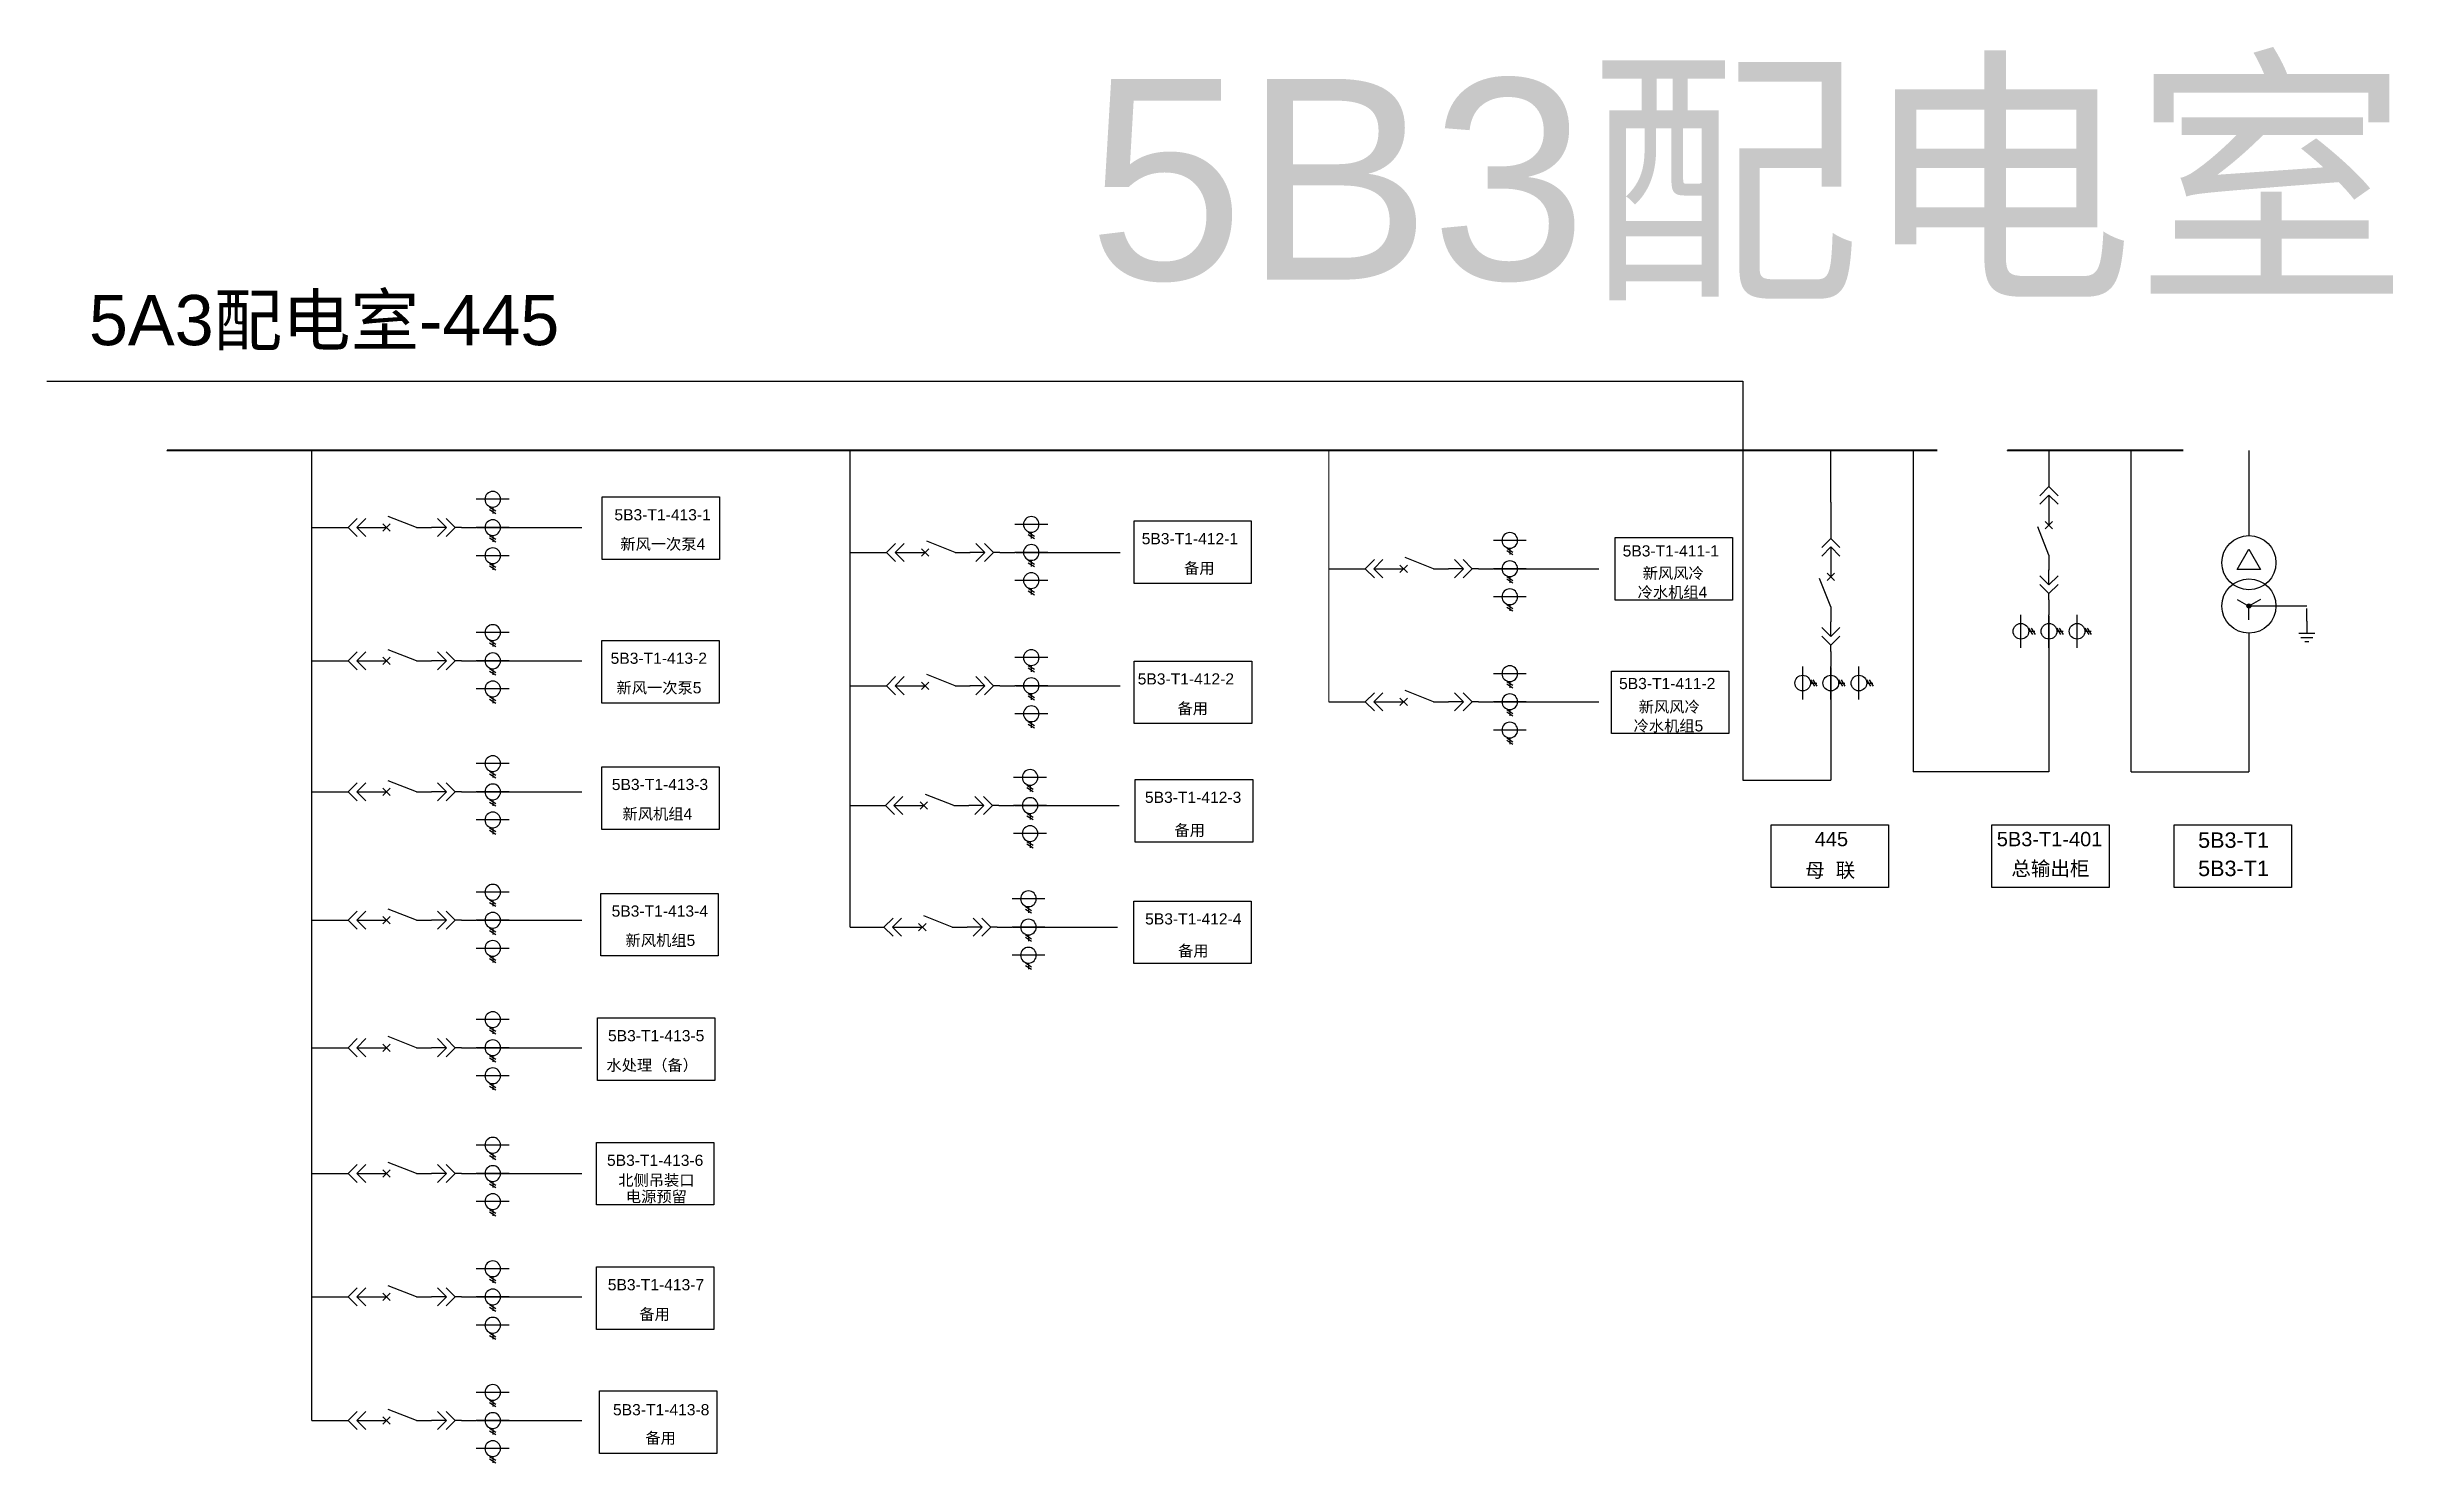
# Model space of a CAD drawing. Header units: metres. Extents: x 85 to 202, y 21 to 92.
import ezdxf
from ezdxf.enums import TextEntityAlignment as Align

# ---------------------------------------------------------------- set-up
doc = ezdxf.new("R2010")
doc.units = ezdxf.units.M
doc.header["$MEASUREMENT"] = 0
doc.linetypes.add('CENTER', pattern=[2, 1.25, -0.25, 0.25, -0.25])
doc.linetypes.add('CONTINOUS', pattern=[0])
doc.layers.get('0').update_dxf_attribs({"linetype": 'CONTINUOUS', "lineweight": 25})
doc.styles.add('Standard_copy2', font='arial.ttf')

# ---------------------------------------------------------------- blocks, each defined once
blk = doc.blocks.new('DYDQAA05')
at = {"color": 0}
blk.add_lwpolyline([(0, 0), (0, -7)], dxfattribs=at)
blk = doc.blocks.new('DYDQAA03')
at = {"color": 0}
for points in [[(0, 0), (0, -1.5)], [(-2.12, -3.62), (0, -1.5)], [(-2.12, -5.62), (0, -3.5)], [(2.12, -3.62), (0, -1.5)], [(2.12, -5.62), (0, -3.5)], [(0, -3.5), (0, -7)]]:
    blk.add_lwpolyline(points, dxfattribs=at)
blk = doc.blocks.new('DYDQAA09')
at = {"color": 0}
blk.add_lwpolyline([(0, 0), (0, -3.5)], dxfattribs=at)
blk.add_lwpolyline([(0, 0), (0, -3.5)], dxfattribs=at)
blk.add_lwpolyline([(0, 0), (0, -3.5)], dxfattribs=at)
blk.add_lwpolyline([(0, 0), (0, -3.5)], dxfattribs=at)
blk.add_lwpolyline([(0, 0), (0, -3.5)], dxfattribs=at)
blk.add_lwpolyline([(0, 0), (0, -3.5)], dxfattribs=at)
blk.add_lwpolyline([(0, 0), (0, -3.5)], dxfattribs=at)
blk.add_lwpolyline([(0, 0), (0, -3.5)], dxfattribs=at)
blk.add_lwpolyline([(0, 0), (0, -3.5)], dxfattribs=at)
blk = doc.blocks.new('DYDQ0201')
at = {"color": 0}
for points in [[(0.86, -0.86), (-0.86, 0.86)], [(-0.86, -0.86), (0.86, 0.86)], [(0, -7), (-2.61, -0.37)]]:
    blk.add_lwpolyline(points, dxfattribs=at)
blk = doc.blocks.new('DYDQAA04')
at = {"color": 0}
for points in [[(0, -3.5), (0, 0)], [(-2.12, -1.38), (0, -3.5)], [(-2.12, -3.38), (0, -5.5)], [(2.12, -1.38), (0, -3.5)], [(2.12, -3.38), (0, -5.5)], [(0, -7), (0, -5.5)]]:
    blk.add_lwpolyline(points, dxfattribs=at)
blk = doc.blocks.new('A$C03DD39B5')
for p, q in [((417, 475), (283, 392)), ((417, 422), (283, 339)), ((350, 333), (350, 467))]:
    blk.add_line(p, q)
blk.add_lwpolyline([(700, 167), (0, 167)])
blk.add_circle((350, 167), 167)

msp = doc.modelspace()

# ---------------------------------------------------------------- linework, layer by layer
for p, q in [((98.66, 23.44, 15363.48), (98.66, 71.79, -14705.22)), ((125.49, 48.03, 177.77), (125.49, 71.79, -14705.22)), ((174.34, 69.21, -3778.24), (174.34, 71.79, -2394.96)), ((178.45, 71.79, -18296.57), (178.45, 55.76, -17478.63)), ((106.9, 67.94, 17564.7), (108.54, 67.94, 17564.7)), ((108.54, 67.94, 17564.7), (112.11, 67.94, 17564.7)), ((133.73, 66.7, 2023.44), (135.37, 66.7, 2023.44)), ((135.37, 66.7, 2023.44), (138.94, 66.7, 2023.44)), ((157.57, 65.89, 2201.21), (159.21, 65.89, 2201.21)), ((159.21, 65.89, 2201.21), (162.78, 65.89, 2201.21)), ((185.21, 63.55, -18296.57), (185.21, 61.91, -18296.57)), ((106.9, 61.3, 17564.7), (108.54, 61.3, 17564.7)), ((108.54, 61.3, 17564.7), (112.11, 61.3, 17564.7)), ((174.34, 60.97, -1577.02), (174.34, 59.33, -1577.02)), ((185.21, 61.91, -18296.57), (185.21, 55.76, -18296.57)), ((133.73, 60.06, 2023.44), (135.37, 60.06, 2023.44)), ((135.37, 60.06, 2023.44), (138.94, 60.06, 2023.44)), ((157.57, 59.26, 2201.21), (159.21, 59.26, 2201.21)), ((159.21, 59.26, 2201.21), (162.78, 59.26, 2201.21)), ((174.34, 59.33, -1577.02), (174.34, 55.36, -1577.02)), ((185.21, 55.76, -18296.57), (178.45, 55.76, -18296.57)), ((106.9, 54.77, 17564.7), (108.54, 54.77, 17564.7)), ((108.54, 54.77, 17564.7), (112.11, 54.77, 17564.7)), ((133.67, 54.09, 2378.99), (135.31, 54.09, 2378.99)), ((135.31, 54.09, 2378.99), (138.88, 54.09, 2378.99)), ((106.9, 48.37, 17564.7), (108.54, 48.37, 17564.7)), ((108.54, 48.37, 17564.7), (112.11, 48.37, 17564.7)), ((133.59, 48.03, 2378.99), (135.23, 48.03, 2378.99)), ((135.23, 48.03, 2378.99), (138.8, 48.03, 2378.99)), ((106.9, 42.02, 17564.7), (108.54, 42.02, 17564.7)), ((108.54, 42.02, 17564.7), (112.11, 42.02, 17564.7)), ((106.9, 35.75, 17564.7), (108.54, 35.75, 17564.7)), ((108.54, 35.75, 17564.7), (112.11, 35.75, 17564.7)), ((106.9, 29.6, 17564.7), (108.54, 29.6, 17564.7)), ((108.54, 29.6, 17564.7), (112.11, 29.6, 17564.7)), ((106.9, 23.44, 17564.7), (108.54, 23.44, 17564.7)), ((108.54, 23.44, 17564.7), (112.11, 23.44, 17564.7))]:
    msp.add_line(p, q)
at = {"lineweight": 20}
msp.add_line((149.33, 59.26), (149.33, 71.79, -14705.22), dxfattribs=at)
at = {"color": 0}
for p, q in [((189.31, 55.76, -20081.95), (189.31, 71.79, -18296.57)), ((195.17, 71.79, -15471.03), (195.17, 67.54, -20081.95)), ((194.58, 65.85, -20081.95), (195.17, 66.87, -20081.95)), ((194.58, 65.85, -20081.95), (195.17, 66.87, -20081.95)), ((195.17, 66.87, -20081.95), (195.75, 65.85, -20081.95)), ((195.75, 65.85, -20081.95), (194.58, 65.85, -20081.95)), ((194.58, 64.36, -20081.95), (195.17, 64.03, -20081.95)), ((195.75, 64.36, -20081.95), (195.17, 64.03, -20081.95)), ((195.16, 64.13, -20081.95), (195.07, 64.04, -20081.95)), ((195.2, 64.12, -20081.95), (195.07, 63.99, -20081.95)), ((195.13, 64.12, -20081.95), (195.08, 64.07, -20081.95)), ((195.22, 64.11, -20081.95), (195.08, 63.98, -20081.95)), ((195.24, 64.09, -20081.95), (195.1, 63.95, -20081.95)), ((195.25, 64.08, -20081.95), (195.11, 63.94, -20081.95)), ((195.27, 64.05, -20081.95), (195.15, 63.93, -20081.95)), ((195.17, 63.35, -20081.95), (195.17, 64.03, -20081.95)), ((198.06, 64.03, -20081.95), (195.17, 64.03, -20081.95)), ((195.27, 64.02, -20081.95), (195.17, 63.92, -20081.95)), ((195.17, 62.67, -20081.95), (195.17, 55.76, -20081.95)), ((197.65, 62.67, -20081.95), (198.46, 62.67, -20081.95)), ((197.75, 62.47, -20081.95), (198.36, 62.47, -20081.95)), ((197.95, 62.27, -20081.95), (198.16, 62.27, -20081.95)), ((189.31, 55.76, -20081.95), (195.17, 55.76, -20081.95))]:
    msp.add_line(p, q, dxfattribs=at)
at = {"color": 0, "linetype": 'CENTER', "ltscale": 0.5}
msp.add_line((198.06, 63.28, -20081.95), (198.06, 64.03, -20081.95), dxfattribs=at)
at = {"color": 1, "elevation": -1451.57}
msp.add_lwpolyline([(85.47, 75.23), (85.47, 75.23), (85.47, 75.23), (169.95, 75.23), (169.95, 55.36), (174.34, 55.36)], dxfattribs=at)
at = {"color": 1, "lineweight": 40, "ltscale": 100, "elevation": -14705.22}
for points in [[(179.64, 71.79), (91.45, 71.79), (91.45, 71.79)], [(191.9, 71.79), (183.14, 71.79), (183.14, 71.79)]]:
    msp.add_lwpolyline(points, dxfattribs=at)
at = {"lineweight": -3}
for points in [[(113.13, 69.47), (118.98, 69.47), (118.98, 66.35), (113.13, 66.35)], [(139.63, 68.28), (145.47, 68.28), (145.47, 65.16), (139.63, 65.16)], [(163.6, 67.45), (169.45, 67.45), (169.45, 64.33), (163.6, 64.33)], [(113.11, 62.31), (118.95, 62.31), (118.95, 59.19), (113.11, 59.19)], [(139.64, 61.29), (145.49, 61.29), (145.49, 58.17), (139.64, 58.17)], [(163.41, 60.79), (169.26, 60.79), (169.26, 57.67), (163.41, 57.67)], [(113.11, 56.02), (118.95, 56.02), (118.95, 52.9), (113.11, 52.9)], [(139.69, 55.39), (145.54, 55.39), (145.54, 52.27), (139.69, 52.27)], [(171.37, 53.12), (177.22, 53.12), (177.22, 50), (171.37, 50)], [(182.36, 53.12), (188.21, 53.12), (188.21, 50), (182.36, 50)], [(191.45, 53.12), (197.3, 53.12), (197.3, 50), (191.45, 50)], [(113.06, 49.71), (118.91, 49.71), (118.91, 46.6), (113.06, 46.6)], [(139.62, 49.33), (145.46, 49.33), (145.46, 46.21), (139.62, 46.21)], [(112.89, 43.51), (118.74, 43.51), (118.74, 40.39), (112.89, 40.39)], [(112.85, 37.3), (118.7, 37.3), (118.7, 34.18), (112.85, 34.18)], [(112.85, 31.09), (118.7, 31.09), (118.7, 27.97), (112.85, 27.97)], [(113, 24.92), (118.85, 24.92), (118.85, 21.8), (113, 21.8)]]:
    msp.add_lwpolyline(points, close=True, dxfattribs=at)
at = {"color": 0, "elevation": -16490.6}
msp.add_lwpolyline([(198.06, 63.28), (198.06, 62.67)], dxfattribs=at)
at = {"color": 0, "linetype": 'CONTINOUS'}
for centre in [(195.17, 66.19, -20081.95), (195.17, 64.03, -20081.95)]:
    msp.add_circle(centre, 1.35, dxfattribs=at)
at = {"color": 0}
msp.add_circle((195.17, 64.03, -20081.95), 0.101, dxfattribs=at)

# ---------------------------------------------------------------- block references
at = {"xscale": 0.2128954749704126, "yscale": 0.2128954749704126, "zscale": 0.2128954749704126}
for name, p in [('DYDQAA05', (185.21, 71.79, -20497.78)), ('DYDQAA03', (185.21, 70.3, -20497.78)), ('DYDQAA05', (174.34, 69.21, -3778.24)), ('DYDQ0201', (185.21, 68.06, -20497.78)), ('DYDQAA09', (185.21, 68.81, -20497.78)), ('DYDQAA03', (174.34, 67.72, -3778.24)), ('DYDQ0201', (174.34, 65.48, -3778.24)), ('DYDQAA09', (174.34, 66.23, -3778.24)), ('DYDQAA04', (185.21, 65.83, -20497.78)), ('DYDQAA09', (185.21, 66.57, -20497.78)), ('DYDQAA09', (185.21, 64.34, -20497.78)), ('DYDQAA04', (174.34, 63.25, -3778.24)), ('DYDQAA09', (174.34, 63.99, -3778.24)), ('DYDQAA09', (174.34, 61.76, -3778.24))]:
    msp.add_blockref(name, p, dxfattribs=at)
for name, p, xscale, yscale, zscale, rotation in [('A$C03DD39B5', (106.86, 69.74, 17564.7), -0.002338875, 0.002338875, 0.002338875, 180), ('DYDQAA05', (98.66, 67.94, 15363.48), -0.2128954749704126, 0.2128954749704126, 0.2128954749704126, 90), ('DYDQAA03', (100.16, 67.94, 15363.48), -0.2128954749704126, 0.2128954749704126, 0.2128954749704126, 90), ('DYDQAA09', (101.65, 67.94, 15363.48), -0.2128954749704126, 0.2128954749704126, 0.2128954749704126, 90), ('DYDQ0201', (102.39, 67.94, 15363.48), -0.2128954749704126, 0.2128954749704126, 0.2128954749704126, 90), ('DYDQAA09', (103.88, 67.94, 15363.48), -0.2128954749704126, 0.2128954749704126, 0.2128954749704126, 90), ('DYDQAA04', (104.63, 67.94, 15363.48), -0.2128954749704126, 0.2128954749704126, 0.2128954749704126, 90), ('DYDQAA09', (106.12, 67.94, 15363.48), -0.2128954749704126, 0.2128954749704126, 0.2128954749704126, 90), ('A$C03DD39B5', (106.86, 68.33, 17564.7), -0.002338875, 0.002338875, 0.002338875, 180), ('A$C03DD39B5', (133.69, 68.49, 2023.44), -0.002338875, 0.002338875, 0.002338875, 180), ('A$C03DD39B5', (106.86, 66.93, 17564.7), -0.002338875, 0.002338875, 0.002338875, 180), ('DYDQAA05', (125.49, 66.7, -177.77), -0.2128954749704126, 0.2128954749704126, 0.2128954749704126, 90), ('DYDQAA03', (126.98, 66.7, -177.77), -0.2128954749704126, 0.2128954749704126, 0.2128954749704126, 90), ('DYDQAA09', (128.47, 66.7, -177.77), -0.2128954749704126, 0.2128954749704126, 0.2128954749704126, 90), ('DYDQ0201', (129.22, 66.7, -177.77), -0.2128954749704126, 0.2128954749704126, 0.2128954749704126, 90), ('DYDQAA09', (130.71, 66.7, -177.77), -0.2128954749704126, 0.2128954749704126, 0.2128954749704126, 90), ('DYDQAA04', (131.45, 66.7, -177.77), -0.2128954749704126, 0.2128954749704126, 0.2128954749704126, 90), ('DYDQAA09', (132.94, 66.7, -177.77), -0.2128954749704126, 0.2128954749704126, 0.2128954749704126, 90), ('A$C03DD39B5', (133.69, 67.09, 2023.44), -0.002338875, 0.002338875, 0.002338875, 180), ('A$C03DD39B5', (157.53, 67.69, 2201.21), -0.002338875, 0.002338875, 0.002338875, 180), ('A$C03DD39B5', (133.69, 65.69, 2023.44), -0.002338875, 0.002338875, 0.002338875, 180), ('DYDQAA05', (149.33, 65.89), -0.2128954749704126, 0.2128954749704126, 0.2128954749704126, 90), ('DYDQAA03', (150.83, 65.89), -0.2128954749704126, 0.2128954749704126, 0.2128954749704126, 90), ('DYDQAA09', (152.32, 65.89), -0.2128954749704126, 0.2128954749704126, 0.2128954749704126, 90), ('DYDQ0201', (153.06, 65.89), -0.2128954749704126, 0.2128954749704126, 0.2128954749704126, 90), ('DYDQAA09', (154.55, 65.89), -0.2128954749704126, 0.2128954749704126, 0.2128954749704126, 90), ('DYDQAA04', (155.3, 65.89), -0.2128954749704126, 0.2128954749704126, 0.2128954749704126, 90), ('DYDQAA09', (156.79, 65.89), -0.2128954749704126, 0.2128954749704126, 0.2128954749704126, 90), ('A$C03DD39B5', (157.53, 66.28, 2201.21), -0.002338875, 0.002338875, 0.002338875, 180), ('A$C03DD39B5', (157.53, 64.88, 2201.21), -0.002338875, 0.002338875, 0.002338875, 180), ('A$C03DD39B5', (183.42, 63.59, -18296.57), 0.002338875, 0.002338875, 0.002338875, 270), ('A$C03DD39B5', (184.82, 63.59, -18296.57), 0.002338875, 0.002338875, 0.002338875, 270), ('A$C03DD39B5', (186.22, 63.59, -18296.57), 0.002338875, 0.002338875, 0.002338875, 270), ('A$C03DD39B5', (106.86, 63.1, 17564.7), -0.002338875, 0.002338875, 0.002338875, 180), ('DYDQAA05', (98.66, 61.3, 15363.48), -0.2128954749704126, 0.2128954749704126, 0.2128954749704126, 90), ('DYDQAA03', (100.16, 61.3, 15363.48), -0.2128954749704126, 0.2128954749704126, 0.2128954749704126, 90), ('DYDQAA09', (101.65, 61.3, 15363.48), -0.2128954749704126, 0.2128954749704126, 0.2128954749704126, 90), ('DYDQ0201', (102.39, 61.3, 15363.48), -0.2128954749704126, 0.2128954749704126, 0.2128954749704126, 90), ('DYDQAA09', (103.88, 61.3, 15363.48), -0.2128954749704126, 0.2128954749704126, 0.2128954749704126, 90), ('DYDQAA04', (104.63, 61.3, 15363.48), -0.2128954749704126, 0.2128954749704126, 0.2128954749704126, 90), ('DYDQAA09', (106.12, 61.3, 15363.48), -0.2128954749704126, 0.2128954749704126, 0.2128954749704126, 90), ('A$C03DD39B5', (106.86, 61.69, 17564.7), -0.002338875, 0.002338875, 0.002338875, 180), ('A$C03DD39B5', (133.69, 61.85, 2023.44), -0.002338875, 0.002338875, 0.002338875, 180), ('A$C03DD39B5', (157.53, 61.05, 2201.21), -0.002338875, 0.002338875, 0.002338875, 180), ('A$C03DD39B5', (172.55, 61.01, -1577.02), 0.002338875, 0.002338875, 0.002338875, 270), ('A$C03DD39B5', (173.95, 61.01, -1577.02), 0.002338875, 0.002338875, 0.002338875, 270), ('A$C03DD39B5', (175.35, 61.01, -1577.02), 0.002338875, 0.002338875, 0.002338875, 270), ('A$C03DD39B5', (106.86, 60.29, 17564.7), -0.002338875, 0.002338875, 0.002338875, 180), ('DYDQAA05', (125.49, 60.06, -177.77), -0.2128954749704126, 0.2128954749704126, 0.2128954749704126, 90), ('DYDQAA03', (126.98, 60.06, -177.77), -0.2128954749704126, 0.2128954749704126, 0.2128954749704126, 90), ('DYDQAA09', (128.47, 60.06, -177.77), -0.2128954749704126, 0.2128954749704126, 0.2128954749704126, 90), ('DYDQ0201', (129.22, 60.06, -177.77), -0.2128954749704126, 0.2128954749704126, 0.2128954749704126, 90), ('DYDQAA09', (130.71, 60.06, -177.77), -0.2128954749704126, 0.2128954749704126, 0.2128954749704126, 90), ('DYDQAA04', (131.45, 60.06, -177.77), -0.2128954749704126, 0.2128954749704126, 0.2128954749704126, 90), ('DYDQAA09', (132.94, 60.06, -177.77), -0.2128954749704126, 0.2128954749704126, 0.2128954749704126, 90), ('A$C03DD39B5', (133.69, 60.45, 2023.44), -0.002338875, 0.002338875, 0.002338875, 180), ('DYDQAA03', (150.83, 59.26), -0.2128954749704126, 0.2128954749704126, 0.2128954749704126, 90), ('DYDQ0201', (153.06, 59.26), -0.2128954749704126, 0.2128954749704126, 0.2128954749704126, 90), ('DYDQAA04', (155.3, 59.26), -0.2128954749704126, 0.2128954749704126, 0.2128954749704126, 90), ('A$C03DD39B5', (157.53, 59.65, 2201.21), -0.002338875, 0.002338875, 0.002338875, 180), ('A$C03DD39B5', (133.69, 59.05, 2023.44), -0.002338875, 0.002338875, 0.002338875, 180), ('DYDQAA05', (149.33, 59.26), -0.2128954749704126, 0.2128954749704126, 0.2128954749704126, 90), ('DYDQAA09', (152.32, 59.26), -0.2128954749704126, 0.2128954749704126, 0.2128954749704126, 90), ('DYDQAA09', (154.55, 59.26), -0.2128954749704126, 0.2128954749704126, 0.2128954749704126, 90), ('DYDQAA09', (156.79, 59.26), -0.2128954749704126, 0.2128954749704126, 0.2128954749704126, 90), ('A$C03DD39B5', (157.53, 58.24, 2201.21), -0.002338875, 0.002338875, 0.002338875, 180), ('A$C03DD39B5', (106.86, 56.57, 17564.7), -0.002338875, 0.002338875, 0.002338875, 180), ('DYDQAA03', (100.16, 54.77, 15363.48), -0.2128954749704126, 0.2128954749704126, 0.2128954749704126, 90), ('DYDQ0201', (102.39, 54.77, 15363.48), -0.2128954749704126, 0.2128954749704126, 0.2128954749704126, 90), ('DYDQAA04', (104.63, 54.77, 15363.48), -0.2128954749704126, 0.2128954749704126, 0.2128954749704126, 90), ('A$C03DD39B5', (106.86, 55.16, 17564.7), -0.002338875, 0.002338875, 0.002338875, 180), ('A$C03DD39B5', (133.63, 55.88, 2378.99), -0.002338875, 0.002338875, 0.002338875, 180), ('DYDQAA05', (98.66, 54.77, 15363.48), -0.2128954749704126, 0.2128954749704126, 0.2128954749704126, 90), ('DYDQAA09', (101.65, 54.77, 15363.48), -0.2128954749704126, 0.2128954749704126, 0.2128954749704126, 90), ('DYDQAA09', (103.88, 54.77, 15363.48), -0.2128954749704126, 0.2128954749704126, 0.2128954749704126, 90), ('DYDQAA09', (106.12, 54.77, 15363.48), -0.2128954749704126, 0.2128954749704126, 0.2128954749704126, 90), ('DYDQAA05', (125.5, 54.09, 177.77), -0.2128954749704126, 0.2128954749704126, 0.2128954749704126, 90), ('DYDQAA03', (126.92, 54.09, 177.77), -0.2128954749704126, 0.2128954749704126, 0.2128954749704126, 90), ('DYDQAA09', (128.41, 54.09, 177.77), -0.2128954749704126, 0.2128954749704126, 0.2128954749704126, 90), ('DYDQ0201', (129.16, 54.09, 177.77), -0.2128954749704126, 0.2128954749704126, 0.2128954749704126, 90), ('DYDQAA09', (130.65, 54.09, 177.77), -0.2128954749704126, 0.2128954749704126, 0.2128954749704126, 90), ('DYDQAA04', (131.4, 54.09, 177.77), -0.2128954749704126, 0.2128954749704126, 0.2128954749704126, 90), ('DYDQAA09', (132.89, 54.09, 177.77), -0.2128954749704126, 0.2128954749704126, 0.2128954749704126, 90), ('A$C03DD39B5', (133.63, 54.48, 2378.99), -0.002338875, 0.002338875, 0.002338875, 180), ('A$C03DD39B5', (106.86, 53.76, 17564.7), -0.002338875, 0.002338875, 0.002338875, 180), ('A$C03DD39B5', (133.63, 53.08, 2378.99), -0.002338875, 0.002338875, 0.002338875, 180), ('A$C03DD39B5', (106.86, 50.16, 17564.7), -0.002338875, 0.002338875, 0.002338875, 180), ('A$C03DD39B5', (133.55, 49.83, 2378.99), -0.002338875, 0.002338875, 0.002338875, 180), ('DYDQAA05', (98.66, 48.37, 15363.48), -0.2128954749704126, 0.2128954749704126, 0.2128954749704126, 90), ('DYDQAA03', (100.16, 48.37, 15363.48), -0.2128954749704126, 0.2128954749704126, 0.2128954749704126, 90), ('DYDQAA09', (101.65, 48.37, 15363.48), -0.2128954749704126, 0.2128954749704126, 0.2128954749704126, 90), ('DYDQ0201', (102.39, 48.37, 15363.48), -0.2128954749704126, 0.2128954749704126, 0.2128954749704126, 90), ('DYDQAA09', (103.88, 48.37, 15363.48), -0.2128954749704126, 0.2128954749704126, 0.2128954749704126, 90), ('DYDQAA04', (104.63, 48.37, 15363.48), -0.2128954749704126, 0.2128954749704126, 0.2128954749704126, 90), ('DYDQAA09', (106.12, 48.37, 15363.48), -0.2128954749704126, 0.2128954749704126, 0.2128954749704126, 90), ('A$C03DD39B5', (106.86, 48.76, 17564.7), -0.002338875, 0.002338875, 0.002338875, 180), ('DYDQAA05', (125.49, 48.03, 177.77), -0.2128954749704126, 0.2128954749704126, 0.2128954749704126, 90), ('DYDQAA03', (126.85, 48.03, 177.77), -0.2128954749704126, 0.2128954749704126, 0.2128954749704126, 90), ('DYDQAA09', (128.34, 48.03, 177.77), -0.2128954749704126, 0.2128954749704126, 0.2128954749704126, 90), ('DYDQ0201', (129.08, 48.03, 177.77), -0.2128954749704126, 0.2128954749704126, 0.2128954749704126, 90), ('DYDQAA09', (130.57, 48.03, 177.77), -0.2128954749704126, 0.2128954749704126, 0.2128954749704126, 90), ('DYDQAA04', (131.32, 48.03, 177.77), -0.2128954749704126, 0.2128954749704126, 0.2128954749704126, 90), ('DYDQAA09', (132.81, 48.03, 177.77), -0.2128954749704126, 0.2128954749704126, 0.2128954749704126, 90), ('A$C03DD39B5', (133.55, 48.42, 2378.99), -0.002338875, 0.002338875, 0.002338875, 180), ('A$C03DD39B5', (106.86, 47.36, 17564.7), -0.002338875, 0.002338875, 0.002338875, 180), ('A$C03DD39B5', (133.55, 47.02, 2378.99), -0.002338875, 0.002338875, 0.002338875, 180), ('A$C03DD39B5', (106.86, 43.81, 17564.7), -0.002338875, 0.002338875, 0.002338875, 180), ('DYDQAA03', (100.16, 42.02, 15363.48), -0.2128954749704126, 0.2128954749704126, 0.2128954749704126, 90), ('DYDQ0201', (102.39, 42.02, 15363.48), -0.2128954749704126, 0.2128954749704126, 0.2128954749704126, 90), ('DYDQAA04', (104.63, 42.02, 15363.48), -0.2128954749704126, 0.2128954749704126, 0.2128954749704126, 90), ('A$C03DD39B5', (106.86, 42.41, 17564.7), -0.002338875, 0.002338875, 0.002338875, 180), ('DYDQAA05', (98.66, 42.02, 15363.48), -0.2128954749704126, 0.2128954749704126, 0.2128954749704126, 90), ('DYDQAA09', (101.65, 42.02, 15363.48), -0.2128954749704126, 0.2128954749704126, 0.2128954749704126, 90), ('DYDQAA09', (103.88, 42.02, 15363.48), -0.2128954749704126, 0.2128954749704126, 0.2128954749704126, 90), ('DYDQAA09', (106.12, 42.02, 15363.48), -0.2128954749704126, 0.2128954749704126, 0.2128954749704126, 90), ('A$C03DD39B5', (106.86, 41.01, 17564.7), -0.002338875, 0.002338875, 0.002338875, 180), ('A$C03DD39B5', (106.86, 37.55, 17564.7), -0.002338875, 0.002338875, 0.002338875, 180), ('DYDQ0201', (102.39, 35.75, 15363.48), -0.2128954749704126, 0.2128954749704126, 0.2128954749704126, 90), ('DYDQAA05', (98.66, 35.75, 15363.48), -0.2128954749704126, 0.2128954749704126, 0.2128954749704126, 90), ('DYDQAA03', (100.16, 35.75, 15363.48), -0.2128954749704126, 0.2128954749704126, 0.2128954749704126, 90), ('DYDQAA09', (101.65, 35.75, 15363.48), -0.2128954749704126, 0.2128954749704126, 0.2128954749704126, 90), ('DYDQAA09', (103.88, 35.75, 15363.48), -0.2128954749704126, 0.2128954749704126, 0.2128954749704126, 90), ('DYDQAA04', (104.63, 35.75, 15363.48), -0.2128954749704126, 0.2128954749704126, 0.2128954749704126, 90), ('DYDQAA09', (106.12, 35.75, 15363.48), -0.2128954749704126, 0.2128954749704126, 0.2128954749704126, 90), ('A$C03DD39B5', (106.86, 36.14, 17564.7), -0.002338875, 0.002338875, 0.002338875, 180), ('A$C03DD39B5', (106.86, 34.74, 17564.7), -0.002338875, 0.002338875, 0.002338875, 180), ('A$C03DD39B5', (106.86, 31.39, 17564.7), -0.002338875, 0.002338875, 0.002338875, 180), ('DYDQAA05', (98.66, 29.6, 15363.48), -0.2128954749704126, 0.2128954749704126, 0.2128954749704126, 90), ('DYDQAA03', (100.16, 29.6, 15363.48), -0.2128954749704126, 0.2128954749704126, 0.2128954749704126, 90), ('DYDQAA09', (101.65, 29.6, 15363.48), -0.2128954749704126, 0.2128954749704126, 0.2128954749704126, 90), ('DYDQ0201', (102.39, 29.6, 15363.48), -0.2128954749704126, 0.2128954749704126, 0.2128954749704126, 90), ('DYDQAA09', (103.88, 29.6, 15363.48), -0.2128954749704126, 0.2128954749704126, 0.2128954749704126, 90), ('DYDQAA04', (104.63, 29.6, 15363.48), -0.2128954749704126, 0.2128954749704126, 0.2128954749704126, 90), ('DYDQAA09', (106.12, 29.6, 15363.48), -0.2128954749704126, 0.2128954749704126, 0.2128954749704126, 90), ('A$C03DD39B5', (106.86, 29.99, 17564.7), -0.002338875, 0.002338875, 0.002338875, 180), ('A$C03DD39B5', (106.86, 28.58, 17564.7), -0.002338875, 0.002338875, 0.002338875, 180), ('A$C03DD39B5', (106.86, 25.23, 17564.7), -0.002338875, 0.002338875, 0.002338875, 180), ('DYDQAA05', (98.66, 23.44, 15363.48), -0.2128954749704126, 0.2128954749704126, 0.2128954749704126, 90), ('DYDQAA03', (100.16, 23.44, 15363.48), -0.2128954749704126, 0.2128954749704126, 0.2128954749704126, 90), ('DYDQAA09', (101.65, 23.44, 15363.48), -0.2128954749704126, 0.2128954749704126, 0.2128954749704126, 90), ('DYDQ0201', (102.39, 23.44, 15363.48), -0.2128954749704126, 0.2128954749704126, 0.2128954749704126, 90), ('DYDQAA09', (103.88, 23.44, 15363.48), -0.2128954749704126, 0.2128954749704126, 0.2128954749704126, 90), ('DYDQAA04', (104.63, 23.44, 15363.48), -0.2128954749704126, 0.2128954749704126, 0.2128954749704126, 90), ('DYDQAA09', (106.12, 23.44, 15363.48), -0.2128954749704126, 0.2128954749704126, 0.2128954749704126, 90), ('A$C03DD39B5', (106.86, 23.83, 17564.7), -0.002338875, 0.002338875, 0.002338875, 180), ('A$C03DD39B5', (106.86, 22.43, 17564.7), -0.002338875, 0.002338875, 0.002338875, 180)]:
    msp.add_blockref(name, p, dxfattribs=dict(xscale=xscale, yscale=yscale, zscale=zscale, rotation=rotation))

# ---------------------------------------------------------------- texts
at = {"lineweight": 0, "style": 'Standard_copy2'}
for s, height, p in [('5B3-T1-413-1', 0.5569, (116.14, 68.3, -1542.95)), ('新风一次泵4', 0.557, (116.15, 66.84, -2799.93)), ('5B3-T1-412-1', 0.5569, (142.41, 67.11, -3116.33)), ('5B3-T1-411-1', 0.5569, (166.37, 66.5, -126.3)), ('备用', 0.557, (142.88, 65.64, -3164.05)), ('新风风冷', 0.557, (166.49, 65.39, -1792.25)), ('冷水机组4', 0.557, (166.45, 64.44, -1665.95)), ('5B3-T1-413-2', 0.5569, (115.95, 61.15, -1542.95)), ('新风一次泵5', 0.557, (115.96, 59.68, -2799.93)), ('5B3-T1-412-2', 0.5569, (142.21, 60.12, -3116.33)), ('5B3-T1-411-2', 0.5569, (166.19, 59.89, -126.3)), ('备用', 0.557, (142.55, 58.65, -3399)), ('新风风冷', 0.557, (166.29, 58.73, -1792.25)), ('冷水机组5', 0.557, (166.25, 57.78, -1665.95)), ('5B3-T1-413-3', 0.5569, (116.01, 54.86, -1416.65)), ('新风机组4', 0.557, (115.88, 53.39, -2926.23)), ('5B3-T1-412-3', 0.5569, (142.57, 54.22, -2760.79)), ('备用', 0.557, (142.4, 52.58, -3164.05)), ('445', 0.713, (174.37, 52.06, -3778.24)), ('5B3-T1-401', 0.713, (185.24, 52.06, -20497.78)), ('母  联', 0.713, (174.31, 50.51, -3778.24)), ('总输出柜', 0.713, (185.28, 50.59, -20497.78)), ('5B3-T1-413-4', 0.5569, (116, 48.55, -1416.65)), ('5B3-T1-412-4', 0.5569, (142.58, 48.16, -2760.79)), ('新风机组5', 0.557, (116.03, 47.09, -2926.23)), ('备用', 0.557, (142.58, 46.57, -3399)), ('5B3-T1-413-5', 0.5569, (115.82, 42.34, -1416.65)), ('水处理（备）', 0.557, (115.62, 40.87, -1542.95)), ('5B3-T1-413-6', 0.5569, (115.77, 36.13, -1416.65)), ('北侧吊装口', 0.557, (115.83, 35.14, -1542.95)), ('电源预留', 0.557, (115.83, 34.32, -1542.95)), ('5B3-T1-413-7', 0.5569, (115.81, 29.93, -1416.65)), ('备用', 0.557, (115.74, 28.46, -1542.95)), ('5B3-T1-413-8', 0.5569, (116.07, 23.7, -1416.65)), ('备用', 0.557, (116.04, 22.29, -1542.95))]:
    msp.add_text(s, height=height, dxfattribs=at).set_placement(p, align=Align.CENTER)
at = {"color": 0, "lineweight": 40, "insert": (137.33, 90.3, -13800.18), "char_height": 10, "width": 0.000000001, "attachment_point": 1, "style": 'Standard_copy2'}
msp.add_mtext('5B3{\\fSimSun|b0|i0|c134|p2;配电室}', dxfattribs=at)
at = {"attachment_point": 1, "style": 'Standard_copy2'}
for s, insert, char_height, width in [('5A3{\\fSimSun|b0|i0|c134|p2;配电室}-445', (87.56, 79.53, -16085.25), 2.5, 25.95), ('5B3-T1', (192.64, 52.75, -14542.3), 0.77, 1.1343), ('5B3-T1', (192.64, 51.34, -14542.3), 0.77, 1.1343)]:
    msp.add_mtext(s, dxfattribs=dict(at, insert=insert, char_height=char_height, width=width))

doc.saveas('drawing.dxf')
